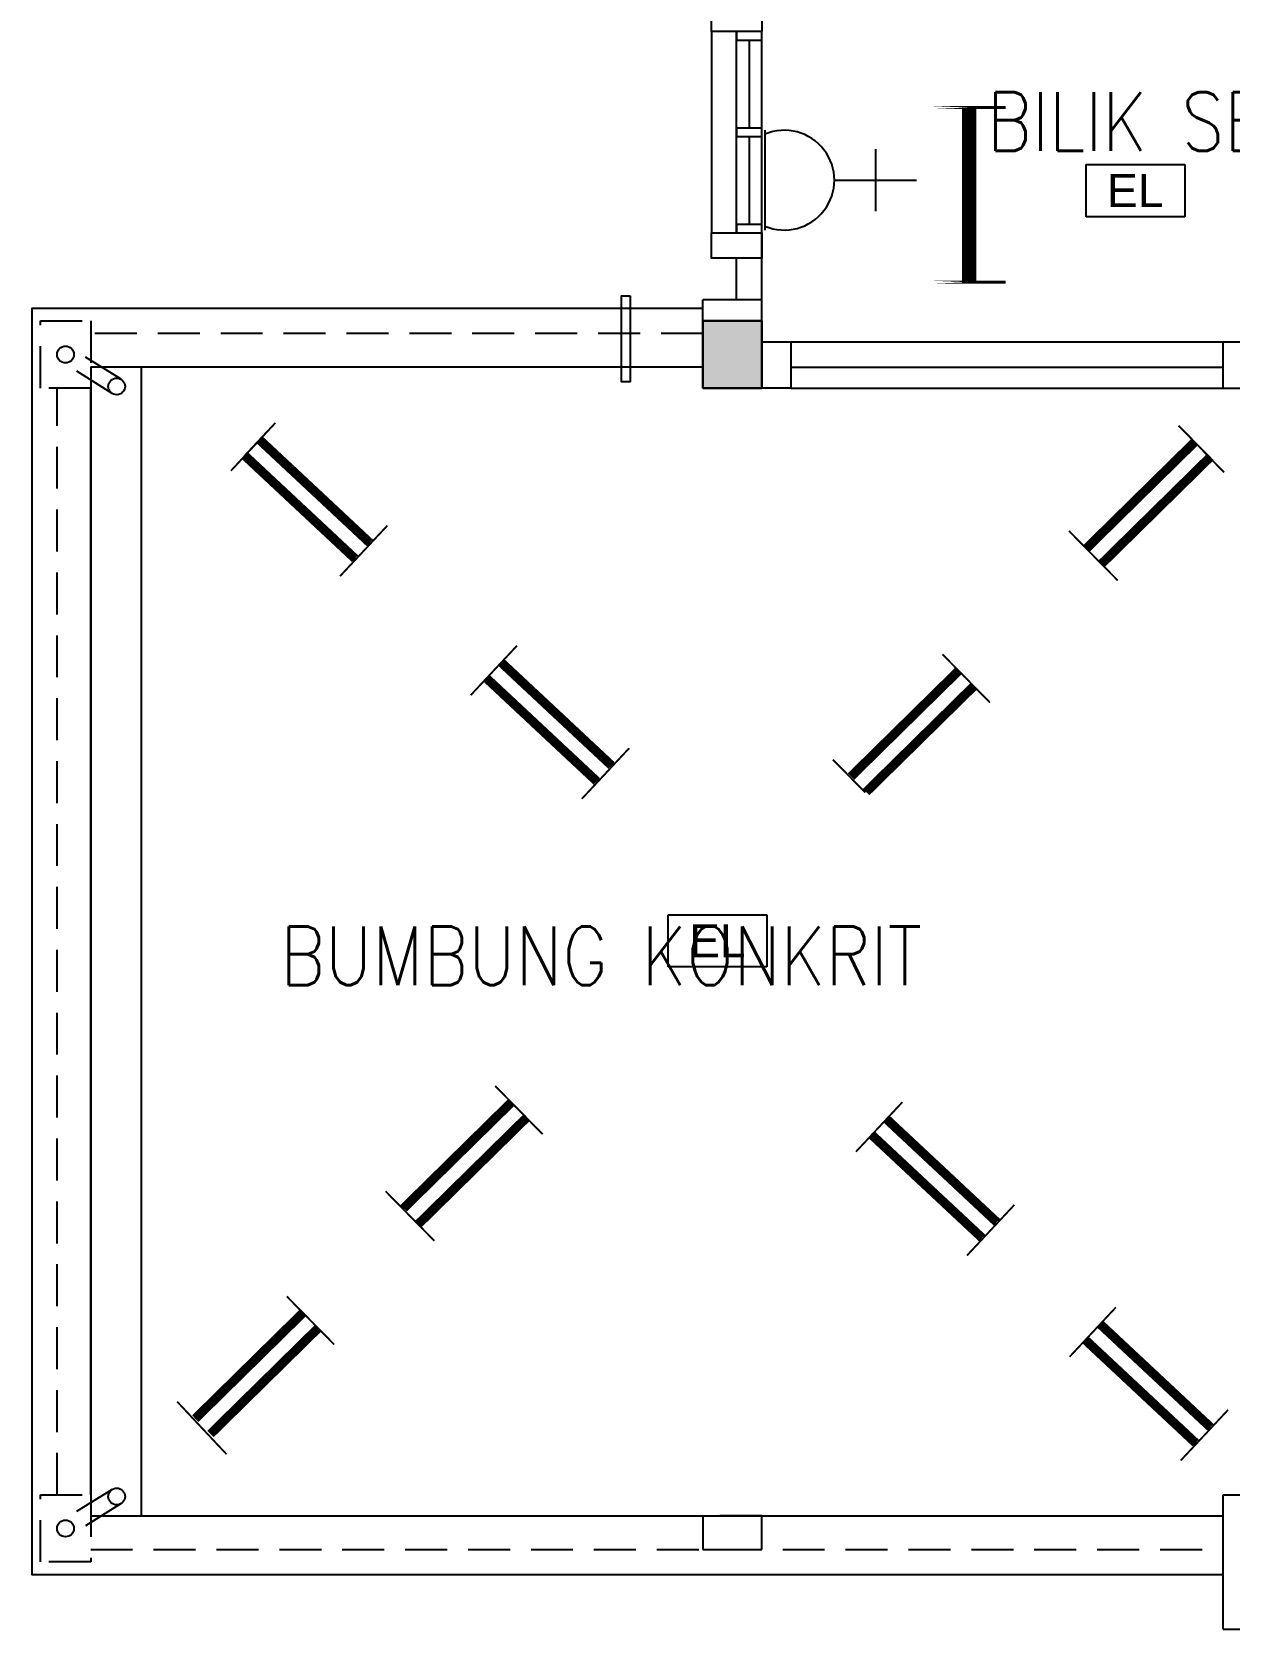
# Model space of a CAD drawing. Header units: inches. Extents: x 16928 to 514628, y -1471 to 241387.
# Drawn here: x 163755 to 170891, y 20915 to 30439 of the extents above; entities that cross this region are included whole.
import ezdxf
from ezdxf.enums import TextEntityAlignment as Align

# ---------------------------------------------------------------- set-up
doc = ezdxf.new("R2010")
doc.units = ezdxf.units.IN
doc.header["$MEASUREMENT"] = 0
doc.linetypes.add('HIDDEN', pattern=[0.375, 0.25, -0.125])
doc.layers.add('COLUMN', color=8, linetype='Continuous', lineweight=30)
doc.layers.add('t3', color=8, linetype='Continuous', lineweight=25)
for name, color, linetype in [('DOWNPIPE', 8, 'Continuous'), ('ELECT', 6, 'Continuous'), ('FITTING', 8, 'Continuous'), ('LAMPU', 7, 'Continuous'), ('LW', 2, 'Continuous'), ('TB', 8, 'Continuous'), ('WALL', 1, 'Continuous'), ('WIN', 9, 'Continuous')]:
    doc.layers.add(name, color=color, linetype=linetype)
doc.styles.add('LAILA', font='romans.shx', dxfattribs={"width": 0.85})
doc.styles.add('SANSSERIF', font='SAS_____.pfb', dxfattribs={"width": 0.7, "height": 700})

# ---------------------------------------------------------------- blocks, each defined once
blk = doc.blocks.new('WW')
at = {"layer": 'WALL'}
for points in [[(-2476668.9, -906962.5), (-2476668.9, -907112.5), (-2476968.9, -907112.5), (-2476968.9, -906962.5)], [(-2476668.9, -908312.5), (-2476668.9, -908462.5), (-2476968.9, -908462.5), (-2476968.9, -908312.5)]]:
    blk.add_lwpolyline(points, close=True, dxfattribs=at)
at = {"layer": 'WIN', "color": 2}
blk.add_line((-2476968.9, -907112.5), (-2476968.9, -908312.5), dxfattribs=at)
at = {"layer": 'WIN'}
for p, q in [((-2476818.9, -908312.5), (-2476818.9, -907112.5)), ((-2476743.9, -907162.5), (-2476743.9, -907687.5)), ((-2476668.9, -908312.5), (-2476668.9, -907112.5)), ((-2476743.9, -907737.5), (-2476743.9, -908262.5))]:
    blk.add_line(p, q, dxfattribs=at)
for points in [[(-2476818.9, -907112.5), (-2476818.9, -907162.5), (-2476668.9, -907162.5), (-2476668.9, -907112.5)], [(-2476818.9, -907687.5), (-2476818.9, -907737.5), (-2476668.9, -907737.5), (-2476668.9, -907687.5)], [(-2476818.9, -908262.5), (-2476818.9, -908312.5), (-2476668.9, -908312.5), (-2476668.9, -908262.5)]]:
    blk.add_lwpolyline(points, close=True, dxfattribs=at)
blk = doc.blocks.new('emergency light R')
at = {"layer": 'LAMPU', "color": 6, "linetype": 'Continuous'}
for p, q in [((0, 4.9), (0, 247.7)), ((0, 247.7), (459.3, 247.7)), ((459.3, 247.7), (459.3, 4.9)), ((459.3, 4.9), (0, 4.9))]:
    blk.add_line(p, q, dxfattribs=at)
at = {"layer": 'LAMPU', "color": 6, "linetype": 'Continuous', "style": 'SANSSERIF'}
blk.add_text('EL', height=153.77, dxfattribs=at).set_placement((97, 50))
blk = doc.blocks.new('13A SSO 300mm')
at = {"layer": 'ELECT', "color": 6}
for p, q in [((0, 413.8), (0, 904.4)), ((-184, 659.1), (184, 659.1)), ((-297.4, 0), (297.4, 0))]:
    blk.add_line(p, q, dxfattribs=at)
blk.add_arc((0, 116.3), 297.4, 336.97635, 203.02365, dxfattribs=at)

msp = doc.modelspace()

# ---------------------------------------------------------------- hatches: boundary and pattern name
at = {"layer": 'COLUMN'}
msp.add_hatch(color=256, dxfattribs=at).paths.add_polyline_path([(168105, 28315.4), (168105, 28715.4), (167755, 28715.4), (167755, 28315.4)])
msp.add_hatch(color=256, dxfattribs=at).paths.add_polyline_path([(168105, 28315.4), (168105, 28715.4), (167755, 28715.4), (167755, 28315.4)])

# ---------------------------------------------------------------- linework, layer by layer
msp.add_lwpolyline([(168105, 28315.4), (168105, 28715.4), (167755, 28715.4), (167755, 28315.4)], close=True, dxfattribs=at)
msp.add_lwpolyline([(168105, 28315.4), (168105, 28715.4), (167755, 28715.4), (167755, 28315.4)], close=True, dxfattribs=at)
at = {"layer": 'DOWNPIPE', "linetype": 'HIDDEN', "ltscale": 1000}
for p, q in [((164286.5, 28367.5), (163981.4, 28557.9)), ((164233.6, 28282.6), (163928.5, 28473)), ((164233.6, 21748.2), (163928.5, 21557.9)), ((164286.5, 21663.4), (163981.4, 21473))]:
    msp.add_line(p, q, dxfattribs=at)
at = {"layer": 'DOWNPIPE'}
msp.add_lwpolyline([(167320, 28865.9), (167320, 28353.2), (167270, 28353.2), (167270, 28865.9)], close=True, dxfattribs=at)
for centre in [(163955, 28515.4), (164260.1, 28325.1), (164260.1, 21705.8), (163955, 21515.4)]:
    msp.add_circle(centre, 50, dxfattribs=at)
at = {"layer": 'FITTING', "color": 3}
for points, const_width in [([(169341.4, 28946.3), (169341.4, 29987.6)], 86.8), ([(164940.8, 27821.5), (165205.5, 28107.2)], 10.9), ([(165017.5, 27906.2), (165205.5, 28107.2)], 10.9), ([(165017.5, 27906.2), (165205.5, 28107.2)], 10.9), ([(165017.5, 27906.2), (165205.5, 28107.2)], 10.9), ([(170782.3, 27895.4), (170589.3, 28091.6)], 10.9), ([(170782.3, 27895.4), (170589.3, 28091.6)], 10.9), ([(170782.3, 27895.4), (170589.3, 28091.6)], 10.9), ([(170861.1, 27812.7), (170589.3, 28091.6)], 10.9), ([(165111.5, 28006.7), (165768.9, 27392)], 54.6), ([(165111.5, 28006.7), (165768.9, 27392)], 54.6), ([(165111.5, 28006.7), (165768.9, 27392)], 54.6), ([(165111.5, 28006.7), (165768.9, 27392)], 54.6), ([(170685.8, 27993.5), (170044.1, 27362.4)], 54.6), ([(170685.8, 27993.5), (170044.1, 27362.4)], 54.6), ([(170685.8, 27993.5), (170044.1, 27362.4)], 54.6), ([(170685.8, 27993.5), (170044.1, 27362.4)], 54.6), ([(165023.5, 27912.6), (165680.9, 27297.9)], 54.6), ([(165023.5, 27912.6), (165680.9, 27297.9)], 54.6), ([(165023.5, 27912.6), (165680.9, 27297.9)], 54.6), ([(165023.5, 27912.6), (165680.9, 27297.9)], 54.6), ([(170776.1, 27901.6), (170134.5, 27270.5)], 54.6), ([(170776.1, 27901.6), (170134.5, 27270.5)], 54.6), ([(170776.1, 27901.6), (170134.5, 27270.5)], 54.6), ([(170776.1, 27901.6), (170134.5, 27270.5)], 54.6), ([(165686, 27294.7), (165874, 27495.7)], 10.9), ([(165686, 27294.7), (165874, 27495.7)], 10.9), ([(165686, 27294.7), (165874, 27495.7)], 10.9), ([(165686, 27294.7), (165874, 27495.7)], 10.9), ([(170129.4, 27267.1), (169936.5, 27463.4)], 10.9), ([(170129.4, 27267.1), (169936.5, 27463.4)], 10.9), ([(170129.4, 27267.1), (169936.5, 27463.4)], 10.9), ([(170129.4, 27267.1), (169936.5, 27463.4)], 10.9), ([(165591.3, 27193.3), (165786, 27401.6)], 10.9), ([(165591.3, 27193.3), (165786, 27401.6)], 10.9), ([(165591.3, 27193.3), (165786, 27401.6)], 10.9), ([(165591.3, 27193.3), (165786, 27401.6)], 10.9), ([(170226.7, 27168.3), (170026.8, 27371.5)], 10.9), ([(170226.7, 27168.3), (170026.8, 27371.5)], 10.9), ([(170226.7, 27168.3), (170026.8, 27371.5)], 10.9), ([(170226.7, 27168.3), (170026.8, 27371.5)], 10.9), ([(166458.6, 26578.3), (166646.5, 26779.3)], 10.9), ([(166458.6, 26578.3), (166646.5, 26779.3)], 10.9), ([(166458.6, 26578.3), (166646.5, 26779.3)], 10.9), ([(166458.6, 26578.3), (166646.5, 26779.3)], 10.9), ([(166370.6, 26484.2), (166558.5, 26685.2)], 10.9), ([(166370.6, 26484.2), (166558.5, 26685.2)], 10.9), ([(166370.6, 26484.2), (166558.5, 26685.2)], 10.9), ([(166370.6, 26484.2), (166558.5, 26685.2)], 10.9), ([(166552.5, 26678.8), (167210, 26064.2)], 54.6), ([(166552.5, 26678.8), (167210, 26064.2)], 54.6), ([(166552.5, 26678.8), (167210, 26064.2)], 54.6), ([(166552.5, 26678.8), (167210, 26064.2)], 54.6), ([(169375.3, 26531.5), (169182.3, 26727.7)], 10.9), ([(169375.3, 26531.5), (169182.3, 26727.7)], 10.9), ([(169375.3, 26531.5), (169182.3, 26727.7)], 10.9), ([(169375.3, 26531.5), (169182.3, 26727.7)], 10.9), ([(166464.6, 26584.7), (167122, 25970)], 54.6), ([(166464.6, 26584.7), (167122, 25970)], 54.6), ([(166464.6, 26584.7), (167122, 25970)], 54.6), ([(166464.6, 26584.7), (167122, 25970)], 54.6), ([(169278.8, 26629.6), (168637.1, 25998.5)], 54.6), ([(169278.8, 26629.6), (168637.1, 25998.5)], 54.6), ([(169278.8, 26629.6), (168637.1, 25998.5)], 54.6), ([(169278.8, 26629.6), (168637.1, 25998.5)], 54.6), ([(169465.6, 26439.6), (169272.7, 26635.8)], 10.9), ([(169465.6, 26439.6), (169272.7, 26635.8)], 10.9), ([(169465.6, 26439.6), (169272.7, 26635.8)], 10.9), ([(169465.6, 26439.6), (169272.7, 26635.8)], 10.9), ([(169369.2, 26537.7), (168727.5, 25906.6)], 54.6), ([(169369.2, 26537.7), (168727.5, 25906.6)], 54.6), ([(169369.2, 26537.7), (168727.5, 25906.6)], 54.6), ([(169369.2, 26537.7), (168727.5, 25906.6)], 54.6), ([(167127.1, 25966.8), (167315, 26167.8)], 10.9), ([(167127.1, 25966.8), (167315, 26167.8)], 10.9), ([(167127.1, 25966.8), (167315, 26167.8)], 10.9), ([(167127.1, 25966.8), (167315, 26167.8)], 10.9), ([(168722.5, 25903.2), (168529.5, 26099.4)], 10.9), ([(168722.5, 25903.2), (168529.5, 26099.4)], 10.9), ([(167032.4, 25865.5), (167227, 26073.7)], 10.9), ([(167032.4, 25865.5), (167227, 26073.7)], 10.9), ([(167032.4, 25865.5), (167227, 26073.7)], 10.9), ([(167032.4, 25865.5), (167227, 26073.7)], 10.9), ([(166708.9, 23957.8), (166515.9, 24154)], 10.9), ([(166708.9, 23957.8), (166515.9, 24154)], 10.9), ([(166708.9, 23957.8), (166515.9, 24154)], 10.9), ([(166708.9, 23957.8), (166515.9, 24154)], 10.9), ([(166612.4, 24055.9), (165970.7, 23424.8)], 54.6), ([(166612.4, 24055.9), (165970.7, 23424.8)], 54.6), ([(166612.4, 24055.9), (165970.7, 23424.8)], 54.6), ([(166612.4, 24055.9), (165970.7, 23424.8)], 54.6), ([(166799.2, 23866), (166606.3, 24062.2)], 10.9), ([(166799.2, 23866), (166606.3, 24062.2)], 10.9), ([(166799.2, 23866), (166606.3, 24062.2)], 10.9), ([(166799.2, 23866), (166606.3, 24062.2)], 10.9), ([(168754.9, 23855.8), (168942.9, 24056.8)], 10.9), ([(168754.9, 23855.8), (168942.9, 24056.8)], 10.9), ([(168754.9, 23855.8), (168942.9, 24056.8)], 10.9), ([(168754.9, 23855.8), (168942.9, 24056.8)], 10.9), ([(166702.8, 23964.1), (166061.1, 23333)], 54.6), ([(166702.8, 23964.1), (166061.1, 23333)], 54.6), ([(166702.8, 23964.1), (166061.1, 23333)], 54.6), ([(166702.8, 23964.1), (166061.1, 23333)], 54.6), ([(168666.9, 23761.7), (168854.9, 23962.7)], 10.9), ([(168666.9, 23761.7), (168854.9, 23962.7)], 10.9), ([(168666.9, 23761.7), (168854.9, 23962.7)], 10.9), ([(168666.9, 23761.7), (168854.9, 23962.7)], 10.9), ([(168848.9, 23956.3), (169506.3, 23341.7)], 54.6), ([(168848.9, 23956.3), (169506.3, 23341.7)], 54.6), ([(168848.9, 23956.3), (169506.3, 23341.7)], 54.6), ([(168848.9, 23956.3), (169506.3, 23341.7)], 54.6), ([(168760.9, 23862.2), (169418.3, 23247.6)], 54.6), ([(168760.9, 23862.2), (169418.3, 23247.6)], 54.6), ([(168760.9, 23862.2), (169418.3, 23247.6)], 54.6), ([(168760.9, 23862.2), (169418.3, 23247.6)], 54.6), ([(166056.1, 23329.6), (165863.1, 23525.8)], 10.9), ([(166056.1, 23329.6), (165863.1, 23525.8)], 10.9), ([(166056.1, 23329.6), (165863.1, 23525.8)], 10.9), ([(166056.1, 23329.6), (165863.1, 23525.8)], 10.9), ([(166153.3, 23230.7), (165953.4, 23433.9)], 10.9), ([(166153.3, 23230.7), (165953.4, 23433.9)], 10.9), ([(166153.3, 23230.7), (165953.4, 23433.9)], 10.9), ([(166153.3, 23230.7), (165953.4, 23433.9)], 10.9), ([(169423.4, 23244.3), (169611.4, 23445.3)], 10.9), ([(169423.4, 23244.3), (169611.4, 23445.3)], 10.9), ([(169423.4, 23244.3), (169611.4, 23445.3)], 10.9), ([(169423.4, 23244.3), (169611.4, 23445.3)], 10.9), ([(169328.7, 23143), (169523.4, 23351.2)], 10.9), ([(169328.7, 23143), (169523.4, 23351.2)], 10.9), ([(169328.7, 23143), (169523.4, 23351.2)], 10.9), ([(169328.7, 23143), (169523.4, 23351.2)], 10.9), ([(165466.7, 22703.1), (165273.8, 22899.3)], 10.9), ([(165466.7, 22703.1), (165273.8, 22899.3)], 10.9), ([(165466.7, 22703.1), (165273.8, 22899.3)], 10.9), ([(165466.7, 22703.1), (165273.8, 22899.3)], 10.9), ([(165370.3, 22801.2), (164728.6, 22170.1)], 54.6), ([(165370.3, 22801.2), (164728.6, 22170.1)], 54.6), ([(165370.3, 22801.2), (164728.6, 22170.1)], 54.6), ([(165370.3, 22801.2), (164728.6, 22170.1)], 54.6), ([(165557.1, 22611.3), (165364.1, 22807.5)], 10.9), ([(165557.1, 22611.3), (165364.1, 22807.5)], 10.9), ([(165557.1, 22611.3), (165364.1, 22807.5)], 10.9), ([(165557.1, 22611.3), (165364.1, 22807.5)], 10.9), ([(170028.4, 22632.9), (170216.4, 22834)], 10.9), ([(170028.4, 22632.9), (170216.4, 22834)], 10.9), ([(170028.4, 22632.9), (170216.4, 22834)], 10.9), ([(170028.4, 22632.9), (170216.4, 22834)], 10.9), ([(170122.4, 22733.5), (170779.8, 22118.8)], 54.6), ([(170122.4, 22733.5), (170779.8, 22118.8)], 54.6), ([(170122.4, 22733.5), (170779.8, 22118.8)], 54.6), ([(170122.4, 22733.5), (170779.8, 22118.8)], 54.6), ([(165460.6, 22709.4), (164818.9, 22078.3)], 54.6), ([(165460.6, 22709.4), (164818.9, 22078.3)], 54.6), ([(165460.6, 22709.4), (164818.9, 22078.3)], 54.6), ([(165460.6, 22709.4), (164818.9, 22078.3)], 54.6), ([(169940.4, 22538.8), (170128.4, 22739.9)], 10.9), ([(169940.4, 22538.8), (170128.4, 22739.9)], 10.9), ([(169940.4, 22538.8), (170128.4, 22739.9)], 10.9), ([(169940.4, 22538.8), (170128.4, 22739.9)], 10.9), ([(170034.4, 22639.3), (170691.8, 22024.7)], 54.6), ([(170034.4, 22639.3), (170691.8, 22024.7)], 54.6), ([(170034.4, 22639.3), (170691.8, 22024.7)], 54.6), ([(170034.4, 22639.3), (170691.8, 22024.7)], 54.6), ([(164915.4, 21957.2), (164620.9, 22271.1)], 10.9), ([(164915.4, 21957.2), (164620.9, 22271.1)], 10.9), ([(164915.4, 21957.2), (164620.9, 22271.1)], 10.9), ([(170696.9, 22021.4), (170884.9, 22222.5)], 10.9), ([(170696.9, 22021.4), (170884.9, 22222.5)], 10.9), ([(170696.9, 22021.4), (170884.9, 22222.5)], 10.9), ([(170696.9, 22021.4), (170884.9, 22222.5)], 10.9), ([(170602.2, 21920.1), (170796.9, 22128.3)], 10.9), ([(170602.2, 21920.1), (170796.9, 22128.3)], 10.9), ([(170602.2, 21920.1), (170796.9, 22128.3)], 10.9), ([(170602.2, 21920.1), (170796.9, 22128.3)], 10.9)]:
    msp.add_lwpolyline(points, dxfattribs=dict(at, const_width=const_width))
at = {"layer": 'FITTING', "color": 3, "const_width": 17.4}
for points in [[(169122.7, 29987.6), (169560.1, 29987.6)], [(169122.7, 28946.3), (169560.1, 28946.3)]]:
    msp.add_lwpolyline(points, close=True, dxfattribs=at)
at = {"layer": 'LW', "linetype": 'HIDDEN', "ltscale": 1000}
for p, q in [((167755, 28640.4), (164105, 28640.4)), ((163905, 21715.4), (163905, 28315.4)), ((164105, 21390.4), (170855, 21390.4))]:
    msp.add_line(p, q, dxfattribs=at)
at = {"layer": 'LW'}
msp.add_line((164405, 28440.4), (164405, 21590.4), dxfattribs=at)
for points in [[(167755, 28790.4), (163755, 28790.4), (163755, 21240.4), (170855, 21240.4)], [(167755, 28440.4), (164105, 28440.4), (164105, 21590.4), (170855, 21590.4)]]:
    msp.add_lwpolyline(points, dxfattribs=at)
at = {"layer": 'LW', "linetype": 'HIDDEN', "ltscale": 1000}
for points in [[(163805, 28715.4), (164105, 28715.4), (164105, 28315.4), (163805, 28315.4)], [(163805, 21715.4), (164105, 21715.4), (164105, 21315.4), (163805, 21315.4)], [(167755, 21390.4), (168105, 21390.4), (168105, 21590.4), (167755, 21590.4)]]:
    msp.add_lwpolyline(points, close=True, dxfattribs=at)
at = {"layer": 'WALL'}
for p, q in [((168105, 28715.4), (168105, 29240.4)), ((167955, 28840.4), (167955, 29090.4)), ((168105, 28840.4), (167755, 28840.4)), ((167755, 28715.4), (167755, 28840.4)), ((168105, 28590.4), (175530, 28590.4)), ((168280, 28315.4), (168280, 28590.4)), ((170855, 28315.4), (170855, 28590.4)), ((167755, 28440.4), (164105, 28440.4)), ((168280, 28440.4), (170855, 28440.4)), ((164105, 21715.4), (164105, 28315.4)), ((168280, 28315.4), (167755, 28315.4)), ((170855, 28315.4), (171380, 28315.4)), ((170855, 20915.4), (170855, 21715.4)), ((170855, 21715.4), (171380, 21715.4)), ((164105, 21590.4), (170855, 21590.4)), ((170855, 20915.4), (171605, 20915.4))]:
    msp.add_line(p, q, dxfattribs=at)
at = {"layer": 'WIN'}
msp.add_line((168280, 28315.4), (170855, 28315.4), dxfattribs=at)

# ---------------------------------------------------------------- block references
at = {"layer": 'LAMPU', "color": 8, "xscale": 1.27951153594687, "yscale": 1.27951153594687, "zscale": 1.27951153594687}
for p in [(170039.3, 29330.7), (167548, 24857.4)]:
    msp.add_blockref('emergency light R', p, dxfattribs=at)
at = {"layer": 'TB', "color": 6, "linetype": 'Continuous', "rotation": 270}
msp.add_blockref('13A SSO 300mm', (168124.2, 29554.8), dxfattribs=at)
at = {"layer": 'WIN'}
msp.add_blockref('WW', (2644773.9, 937553), dxfattribs=at)

# ---------------------------------------------------------------- texts
at = {"layer": 't3', "style": 'LAILA', "width": 0.85}
for s, p in [('BILIK SETOR', (169447.1, 30079.4)), ('BUMBUNG KONKRIT', (165234.6, 25105.5))]:
    msp.add_text(s, height=350, dxfattribs=at).set_placement(p, align=Align.TOP_LEFT)

doc.saveas('drawing.dxf')
